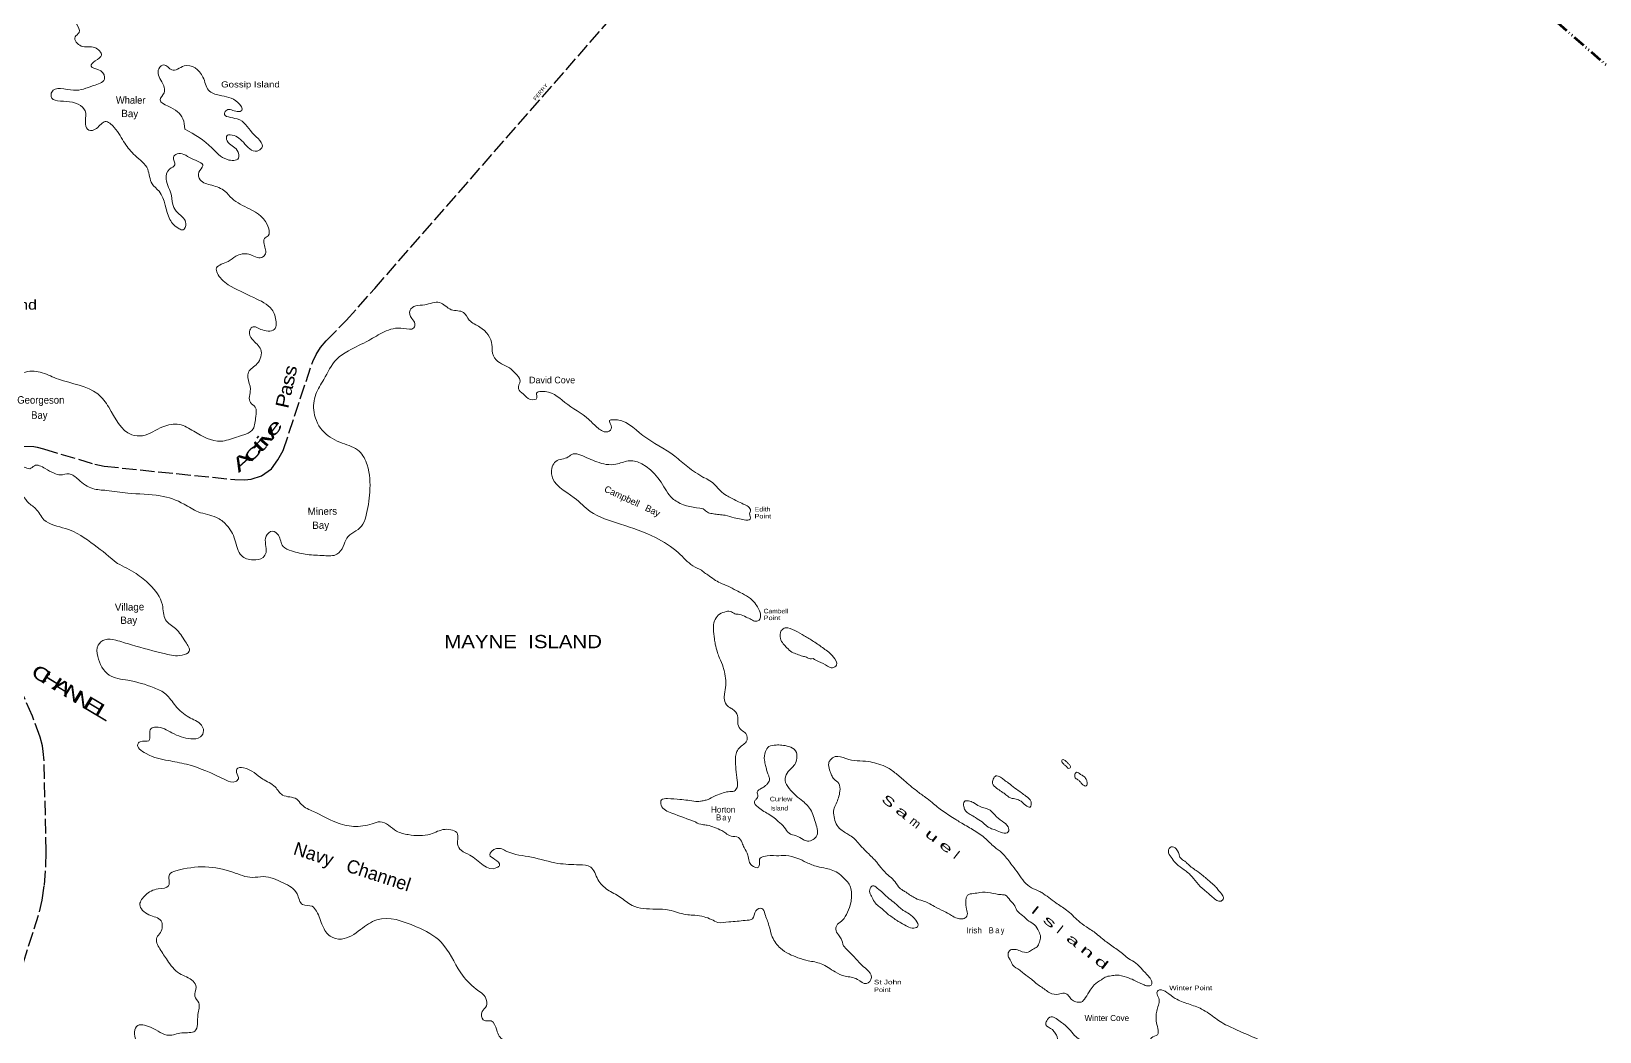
# Model space of a CAD drawing. Header units: feet. Extents: x -611393 to -485084, y 372822 to 560047.
# Drawn here: x -569213 to -517409, y 488031 to 521082 of the extents above; entities that cross this region are included whole.
import ezdxf
from ezdxf.enums import TextEntityAlignment as Align

# ---------------------------------------------------------------- set-up
doc = ezdxf.new("R2010")
doc.units = ezdxf.units.FT
doc.header["$LTSCALE"] = 80
doc.linetypes.add('DASH_DOUBLE_DOT', pattern=[9.2, 5, -1.2, 0.3, -1.2, 0.3, -1.2])
doc.linetypes.add('LONG_DASHED', pattern=[7.5, 6, -1.5])
for name, color, linetype, lineweight in [('10', 7, 'DASH_DOUBLE_DOT', 70), ('33', 7, 'LONG_DASHED', 25), ('39', 7, 'Continuous', 13)]:
    doc.layers.add(name, color=color, linetype=linetype, lineweight=lineweight)
doc.layers.add('41', color=7, linetype='Continuous')
doc.layers.add('42', color=7, linetype='Continuous')

msp = doc.modelspace()

# ---------------------------------------------------------------- linework, layer by layer
at = {"layer": '10'}
msp.add_line((-546049.29, 544999.01), (-516220.61, 519130.33), dxfattribs=at)
at = {"layer": '33'}
msp.add_line((-557870.16, 512584.67), (-546520, 525562.85), dxfattribs=at)
for points in [[(-569474.64, 507378.58), (-569129.5, 507360.4), (-569019.67, 507346.72), (-568810.37, 507287.54), (-567117.84, 506777.73), (-566812.95, 506714.95), (-562487.07, 506271.72), (-562167.66, 506258.81), (-561949.27, 506286.12), (-561613.12, 506400.7), (-561285, 506622.97), (-561070.96, 506926.94), (-560893.71, 507232.92), (-559920.05, 510178.02), (-559809.93, 510409.25), (-559665.26, 510633.21), (-559474.17, 510860.81), (-558817.68, 511522.92), (-557870.16, 512584.67)], [(-575649.43, 470837.49), (-568942.1, 491993.42), (-568855.86, 492370.89), (-568783.07, 492867.05), (-568737.57, 493490.67), (-568722.13, 493980.12), (-568792.16, 496981.99), (-568818.35, 497282.56), (-568846.76, 497473.6), (-568919.56, 497764.92), (-569179.3, 498454.47), (-570255.12, 500889.71)]]:
    msp.add_lwpolyline(points, dxfattribs=at)
at = {"layer": '39'}
for p, q in [((-546903.7, 506292.62), (-546996.14, 506336.13)), ((-546967.2, 505256.21), (-547021.61, 505308.06)), ((-547301.68, 491881.84), (-547354.12, 491880.11))]:
    msp.add_line(p, q, dxfattribs=at)
for points in [[(-576887.24, 526073.58), (-576155.34, 525808.92), (-574872.24, 525366.93), (-573504.86, 524889.31), (-573355.96, 524675.06), (-573276.74, 524369.55), (-573063.8, 524398.56), (-572925.54, 524522.05), (-572528.13, 524420.39), (-571841.66, 524329.18), (-571113.37, 524203.28), (-570065.68, 523893.09), (-569355.01, 523733.84), (-569089.27, 523407.3), (-569027.68, 523068.43), (-568828.46, 522819.31), (-568550.27, 522703.43), (-568358.9, 522488.24), (-568447.32, 522304.58), (-568510.26, 522120.35), (-568217.94, 521852.29), (-567974.51, 521694.99), (-567726.56, 521326.66), (-567638.37, 521046.26), (-567768.62, 520897.29), (-567570.35, 520597.56), (-567112.54, 520545.19), (-566896.34, 520295.69), (-567103.81, 520106.24), (-567243.02, 519932.15), (-566914.67, 519772.97), (-566800.85, 519500.44), (-567161.66, 519289.09), (-567818.76, 519134.96), (-568542.06, 519075.12), (-568561.74, 518932.12), (-567953.29, 518758.27), (-567416.59, 518383.51), (-567423.57, 518012.41), (-567316.81, 517815.98), (-567060.77, 517877.78), (-566776.23, 518099.26), (-566473.99, 517906.91), (-566126.98, 517384.5), (-565786.24, 516980.35), (-565370.02, 516523.9), (-565226.04, 516048.2), (-564992.85, 515798.32), (-564636.63, 514862.27), (-564327.96, 514560.09), (-564201.21, 514523.52), (-564112.31, 514732.48), (-564327.41, 515041.01), (-564510.12, 515264.45), (-564587.59, 515662.74), (-564755.94, 516198.05), (-564647.68, 516533.14), (-564475.13, 516672.74), (-564521.49, 516918.46), (-564400.37, 517033.89), (-563918.99, 516879.74), (-563549.76, 516635.27), (-563681.12, 516427.26), (-563634.76, 516181.54), (-563247.44, 515995.73), (-562817.81, 515800.55), (-562584.46, 515559.1), (-562004.66, 515217.14), (-561379.3, 514587.28), (-561392.71, 514326.02), (-561513.35, 514235.89), (-561525.33, 514050.53), (-561498.03, 513695.55), (-561601.53, 513613.48), (-562024.41, 513715.7), (-562458.96, 513649.43), (-562708.57, 513477.8), (-563094.86, 513267.02), (-562932, 512891.93), (-562715.19, 512706.71)], [(-564138.54, 517854.94), (-564208.62, 518194), (-564693.58, 518609.79), (-564961.53, 518818.26), (-564829.7, 519051.57), (-564907.8, 519416.12), (-565001.62, 519848.52), (-564837.73, 519979.88), (-564577.63, 519805.34), (-564167.29, 519939.65), (-563545.51, 519571.43), (-563358.27, 519136.95), (-563004.6, 518968.77), (-562388.92, 518727.26), (-562257.8, 518471.22), (-562411.46, 518432.45), (-562758.86, 518482.37), (-562837.36, 518374.42), (-562416.06, 518187.86), (-561914.92, 517729.52), (-561601.4, 517233.17), (-561756.33, 517126.93), (-562209.69, 517415.46), (-562646.86, 517661.43), (-562749.25, 517638.4), (-562744.09, 517461.1), (-562410.1, 517149.91), (-562372.55, 516887.52), (-562738.69, 516845.04), (-563249.59, 517236.1), (-564138.54, 517854.94)], [(-577336.42, 508810.49), (-576361.09, 508144.86), (-575736.41, 508048.61), (-575189.62, 507851.67), (-574248.62, 507443.51), (-573445.39, 507395.11), (-571606.65, 507021.92), (-570978, 507657.2), (-570695.11, 508366.73), (-570817.25, 508649.64), (-570777.48, 508997.72), (-570771.12, 509371.91), (-570519.39, 509741.71), (-570357.18, 509823.88), (-570126.28, 509964.37), (-569833.61, 509754.96), (-569409.25, 509823.93), (-568851.1, 509796.92), (-568321.38, 509591.78), (-567017.85, 509100.57), (-566652.93, 508660.18), (-565898.15, 507753.44), (-565543.22, 507721.57), (-564869.58, 508015.76), (-564326.63, 508091.11), (-563847.96, 507869.87), (-562956.43, 507539.16), (-562437.84, 507674.5), (-561891.56, 507945.45), (-561799.86, 508360.65), (-561820.04, 508667.26), (-561978.35, 508814.72), (-561979.29, 509257.1), (-562057.4, 509641.31), (-562037.44, 509819.6), (-561753.31, 510103.75), (-561635.37, 510569.52), (-561917.41, 510906.35), (-562006.14, 511163.14), (-561919.08, 511306.2), (-561582.08, 511215.1), (-561158.01, 511267.06), (-561128.87, 511487.72), (-561265.91, 511890), (-561868.61, 512283.6), (-562715.19, 512706.71)], [(-546997.04, 506335.11), (-547533.02, 506693.16), (-547958.61, 507049.56), (-549013.44, 507731.98), (-550011.79, 508251.76), (-550113.75, 508228.07), (-550049.97, 507997.24), (-550170.88, 507854.78), (-550490.52, 507971.09), (-550798.82, 508257.34), (-551593.23, 508824.51), (-552365.72, 509187.13), (-552527.64, 509121.97), (-552513.32, 508968.59), (-552734.18, 508921.5), (-552968.05, 509104.33), (-553126.07, 509268.79), (-553070.68, 509540.02), (-553235.71, 509789.68), (-553360.46, 509919.52), (-553863.06, 510226.26), (-553993.38, 510526.33), (-553998.52, 510722.08), (-554394.83, 511307.65), (-554746.29, 511543.63), (-554936.7, 511793.74), (-555341.39, 511886.06), (-555726.7, 512122.64), (-556218.89, 512046.38), (-556515.75, 512009.16), (-556704.36, 511867.91), (-556649.75, 511594.71), (-556542.65, 511422.66), (-556578.81, 511287.19), (-556917.69, 511267.73), (-557562.9, 511151.68), (-558067.02, 510871.46), (-558741.52, 510526.24), (-559135.64, 510244.06), (-559553.2, 509579.48), (-559815.41, 509090.76), (-559876.44, 508487.86), (-559540.52, 507835.32), (-558945.71, 507475.89), (-558383.15, 507210.61), (-558120.05, 506755.03), (-558033.7, 505860.25), (-558166.03, 505045.95), (-558306.76, 504733.71), (-558795.98, 504334.13), (-558910.6, 504063.95), (-559118.14, 503803.95), (-559542.07, 503760.5), (-560100.07, 503796), (-560622.78, 503915.95), (-560899.54, 504065.52), (-561054.08, 504434.09), (-561246.52, 504565.14), (-561460.94, 504398.84), (-561461.59, 503862.91), (-561557.4, 503702.99), (-561888.98, 503615.35), (-562275.88, 503758.38), (-562487.05, 504281.09), (-562774.81, 504779.64), (-563100.74, 505023.67), (-563698.59, 505204.51), (-564168.22, 505459.62), (-564959.09, 505737.49), (-566024.03, 505824.61), (-566733.47, 505913.87), (-567181.04, 505972.92), (-567658.41, 506270.7), (-567968.29, 506463.4), (-568256.69, 506426.03), (-568458.89, 506480.69), (-568760.89, 506639.22), (-569114.81, 506730.62), (-569268.84, 506631.29), (-569454.12, 506685.65), (-569623.78, 506663.17), (-569805.36, 506436.73), (-569902.34, 506208.78), (-569763.13, 505934.06), (-569553.62, 505811.21), (-569346.57, 505543.79), (-569079.58, 505317.83), (-568798.11, 504946.99), (-568083.69, 504653.48), (-567136.4, 504117.6), (-566368.24, 503499.85)], [(-547021.61, 505308.06), (-547874.35, 505533.81), (-548033.23, 505647.24), (-548413.48, 506181.48), (-549501.72, 506890.02), (-549901.41, 506778.08), (-550534.84, 506857.47), (-551064.28, 507079.62), (-551317.53, 507118.18), (-551480.03, 507019.01), (-551888.77, 506873.2), (-552031.23, 506458.9), (-551282.88, 505671.37), (-550748.88, 505219.45), (-549757.26, 504801.88), (-548596.86, 504355.76), (-547835.28, 503848.72), (-547360.08, 503423.38), (-547071.83, 503279.71)], [(-546903.7, 506292.62), (-546704.07, 506163.11), (-546448.21, 505898.59), (-546249.09, 505743.98), (-546090.72, 505657.14), (-545898.82, 505561.26), (-545698.49, 505465.21), (-545531.7, 505378.2), (-545458.45, 505251.21), (-545485.79, 505151.34), (-545464.31, 504966.81), (-545549.25, 504935.03), (-545767.81, 504964.49), (-545994.45, 505010.86), (-546296.23, 505092.19), (-546498.11, 505112.95), (-546682.96, 505141.75), (-546850.79, 505178.57), (-546967.2, 505256.21)], [(-566368.24, 503499.85), (-565756.07, 503165.63), (-565305.24, 502800.27), (-564884.99, 502129.2), (-564783.24, 501642.48), (-564449.71, 501347.27), (-564118.63, 500907.49), (-563996.92, 500599.06), (-564236.15, 500467.23), (-564785.54, 500511.09), (-565906.1, 500811.88), (-566428.23, 500965.84), (-566783.45, 500980.71), (-567006.62, 500797.55), (-567021.3, 500432.01), (-566642.5, 499812.73), (-566027.58, 499640.09), (-565159.99, 499394.87), (-564774.24, 499183.8), (-564450.76, 498795.2), (-564008.54, 498421.48), (-563598.28, 498158.93), (-563525.17, 497978.97), (-563630.31, 497768.18), (-563944.53, 497705.75), (-564567.47, 497904.05), (-565097.49, 498092.18), (-565259.12, 498044.04), (-565304.75, 497849.19), (-565333.6, 497645.54), (-565622, 497608.17), (-565699.45, 497532.99), (-565425.44, 497221.83), (-564693.08, 496987.54), (-564085.76, 496866.08), (-562799.59, 496349.66), (-562470.47, 496292.73), (-562375.81, 496384.61), (-562431.42, 496598.28), (-562429.55, 496708.84), (-562208.83, 496747.42), (-561571.86, 496378.73), (-561161.6, 496116.18), (-560912.25, 495848), (-560449.05, 495712.1), (-560291.18, 495539.14), (-559888.95, 495302.25), (-559150.16, 494948.75), (-558568.51, 494810.73), (-557957.57, 494901.88), (-557694.12, 494965.23), (-557149.21, 494657.73), (-556761.87, 494540.21), (-556025.18, 494561.05), (-555548.61, 494714.15), (-555136.33, 494570.66), (-555133.79, 494221.83), (-555018.66, 494024.11), (-554733.58, 493865.88), (-553835.04, 493449.97), (-553749.12, 493525), (-553898.1, 493723.32), (-554073.33, 493871.08), (-553849.72, 494079.75), (-553504.26, 493988.5), (-552695.03, 493795.37), (-551818.25, 493592.52), (-551108.1, 493545.78), (-550736.96, 493471.09), (-550498.53, 493058.48), (-550182.64, 492721.06), (-549763.64, 492475.36), (-549370.44, 492204.61), (-548585.44, 492079.97), (-548145.89, 492046.58), (-547589.77, 491900.52), (-547354.12, 491880.11)], [(-547071.83, 503279.71), (-547009.07, 503223.52), (-546867.89, 503120.29), (-546660.18, 502973.88), (-546460.19, 502861.1), (-546192.81, 502746.98), (-545925.93, 502607.76), (-545725.78, 502503.35), (-545459.43, 502339.04), (-545278.02, 502142.95), (-545180.18, 501981.99), (-545125.68, 501763.33), (-545170.57, 501630.33), (-545280.97, 501590.69), (-545431.6, 501643.91), (-545598.39, 501730.92), (-545824.17, 501819.1), (-545975.49, 501838.86), (-546125.6, 501917.17), (-546311.49, 501895.77), (-546524.38, 501791.23), (-546646.3, 501601.19), (-546685.52, 501334.18), (-546650.11, 501007.11), (-546619.85, 500839.14), (-546549.71, 500561.58), (-546486.09, 500376.21), (-546357.48, 500072.38), (-546318.45, 499920.97), (-546273.75, 499635.56), (-546277.03, 499476.62), (-546316.76, 499184.52), (-546327.94, 499050.85), (-546248.16, 498831.68), (-546098.91, 498711.55), (-545982.5, 498633.91), (-545877.44, 498414.24), (-545873.67, 498188.21), (-545759.67, 497993.47), (-545610.24, 497881.7), (-545599.08, 497605.32), (-545727.7, 497499.1), (-545865.45, 497359.58), (-545935.96, 497210.36), (-545956.25, 497043.39), (-545938.04, 496699.93), (-545895.07, 496330.86), (-545899.89, 496096.64), (-545994.99, 495981.38), (-546197.72, 495960.32), (-546418.18, 495897.77), (-546664.59, 495802.27), (-546860.46, 495705.75), (-546987.71, 495666.45), (-547114.61, 495643.88), (-547215.9, 495637.53), (-547261.14, 495638.42)], [(-543392.93, 500356.35), (-543485.79, 500349.83), (-543611.14, 500402.54), (-543736.84, 500438.53), (-543912.58, 500500.61), (-544096.57, 500571.23), (-544253.73, 500716.62), (-544377.53, 500844.62), (-544466.6, 501022.13), (-544444.41, 501281.11), (-544307.7, 501370.43), (-543989.24, 501280.4), (-543680.93, 501106.88), (-543372.79, 500925), (-543040.4, 500692.42), (-542717.48, 500409.82), (-542621.88, 500140.13), (-542750.17, 500050.63), (-542909.05, 500112.38), (-543209.45, 500260.64), (-543392.93, 500356.35)], [(-544538.96, 494970.25), (-544631.58, 495058.77), (-544822.62, 495196.47), (-545014.17, 495309.08), (-545188.53, 495438.09), (-545304.43, 495540.82), (-545327.81, 495633.34), (-545267.1, 495715.81), (-545214.48, 495815.18), (-545237, 495949.52), (-545091.18, 496072.14), (-544980.09, 496145.24), (-544911.3, 496210.82), (-544832.72, 496343.14), (-544847.15, 496460.59), (-544887.56, 496545.08), (-544926.93, 496679.76), (-544957.71, 496822.63), (-544996.22, 496999.14), (-544965.08, 497283.04), (-544852.1, 497448.16), (-544614.97, 497502), (-544421.18, 497498.14), (-544194.54, 497451.77), (-543969.8, 497313.4), (-543932.84, 497061.61), (-543995.95, 496862.03), (-544116.84, 496722.18), (-544281.24, 496516.25), (-544303.26, 496265.63), (-544123.23, 496002.62), (-543958.16, 495831.96), (-543726.03, 495643.23), (-543577.29, 495498), (-543446.1, 495319.64), (-543358.24, 495083.58), (-543287.05, 494856.21), (-543241.5, 494612.62), (-543321.12, 494430.1), (-543389.56, 494381.26), (-543576.14, 494326.4), (-543718.34, 494379.45), (-543951.85, 494501.26), (-544186.06, 494589.62), (-544342.19, 494785.21), (-544540.62, 494973.27)], [(-536872.88, 490736.54), (-536942.36, 490637.51), (-536944.6, 490528.76), (-536879.78, 490401.94), (-536798.79, 490241.33), (-536566.48, 490060.96), (-536425.48, 489949.36), (-536176.5, 489760.28), (-536027.42, 489631.79), (-535719.97, 489416.44), (-535570.37, 489313.04), (-535284.75, 489265.5), (-535090.09, 489303.46), (-534948.58, 489216.95), (-534850.05, 489089.46), (-534708.19, 489019.68), (-534539.84, 489007.96), (-534393.5, 489155.67), (-534236.67, 489403.59), (-534106.66, 489576.73), (-533867.12, 489747.69), (-533747.43, 489828.99), (-533544.18, 489875.14), (-533366.72, 489896.71), (-533039.31, 489831.6), (-532855.32, 489760.98), (-532604.96, 489638.83), (-532454.5, 489577.25), (-532295.09, 489540.59), (-532209.8, 489589.1), (-532215.82, 489706.38), (-532313.65, 489867.33), (-532445.71, 490003.86), (-532544.58, 490114.62), (-532726.33, 490293.98), (-532959.33, 490440.89), (-533133.51, 490578.26), (-533473.81, 490836.1), (-533830.95, 491094.28), (-534029.73, 491265.61), (-534362.28, 491489.82), (-534627.78, 491695.96), (-535016.73, 492046.82), (-535374.22, 492288.27), (-535839.35, 492623.91), (-535972.78, 492693.52), (-536239.83, 492824.38), (-536651.3, 493309.58), (-536856.43, 493581.46), (-537152.53, 493938.84), (-537401.34, 494136.28), (-537723.92, 494435.61), (-538122.85, 494711.35), (-538522.64, 494945.27), (-538680.84, 495040.48), (-539096.62, 495316.56), (-539287.66, 495454.27), (-539453.24, 495599.83), (-539677.3, 495771.67), (-539967.9, 495986.68), (-540382.3, 496329.68), (-540688.89, 496586.85), (-541004.93, 496793.99), (-541297.95, 496891.89), (-541566.37, 496955.82), (-541936.76, 496979.95), (-542306.12, 497054.26), (-542658.8, 497119.88), (-542821.31, 497005.96), (-542874.1, 496898.23), (-542844.88, 496680.07), (-542804.99, 496570.48), (-542748.59, 496443.83), (-542699.42, 496375.9), (-542542.25, 496230.5), (-542505.29, 495978.72), (-542551.9, 495762.07), (-542631.87, 495562.82), (-542703.24, 495371.77), (-542699.81, 495129.02), (-542628.63, 494901.65), (-542472.5, 494706.07), (-542314.48, 494602.49), (-542172.96, 494515.99), (-542007.03, 494387.15), (-541858.81, 494216.83), (-541735, 494088.83), (-541553.42, 493901.11), (-541404.69, 493755.88), (-541305.64, 493653.48), (-541231.88, 493551.59), (-541141.43, 493440.99), (-540910.33, 493202.07), (-540719.98, 493030.9), (-540564.2, 492818.59), (-540423.37, 492698.62), (-540315.04, 492637.88)], [(-535061.59, 496826.06), (-535069.05, 496831.09), (-535075.74, 496834.66), (-535111.28, 496868.9), (-535168.54, 496953.72), (-535158.91, 497012.11), (-535033.55, 496959.4), (-534959.1, 496890.97), (-534893.24, 496814.34), (-534885.68, 496772.34), (-534970.8, 496732.2), (-535011.89, 496783.23), (-535061.59, 496826.06)], [(-536493.86, 495632.85), (-536602.37, 495685.23), (-536770.02, 495730.41), (-536929.08, 495783.8), (-537053.4, 495886.7), (-537169.81, 495964.33), (-537327.66, 496076.27), (-537459.38, 496229.53), (-537439.6, 496371.4), (-537353.1, 496478.46), (-537202.12, 496441.98), (-537077.63, 496347.44), (-536936.46, 496244.2), (-536729.08, 496081.07), (-536504.68, 495925.96), (-536363.68, 495814.36), (-536190.53, 495626.8), (-536219.43, 495451.64), (-536369.89, 495513.22), (-536518.97, 495641.72)], [(-534550.38, 496271.92), (-534624.83, 496340.35), (-534716.31, 496400.76), (-534748.12, 496493.44), (-534686.9, 496601.01), (-534561.89, 496531.57), (-534453.56, 496470.83), (-534371.37, 496368.77), (-534339.56, 496276.08), (-534367.42, 496151.11), (-534509.28, 496220.89), (-534550.38, 496271.92)], [(-547261.14, 495638.42), (-547787.46, 495706.68), (-548201.76, 495731.11), (-548397.09, 495692.07), (-548408.59, 495513.63), (-548057.56, 495252.14), (-547278.01, 494963.12)], [(-537805.75, 494964.45), (-538022.07, 495102.65), (-538121.97, 495163.23), (-538271.91, 495249.9), (-538370.96, 495352.3), (-538410.67, 495470.25), (-538390.38, 495637.21), (-538255.05, 495659.62), (-538096.16, 495597.87), (-537896.35, 495476.72), (-537703.76, 495414.3), (-537545.05, 495344.19), (-537388.06, 495190.43), (-537147.84, 494984.79), (-536949.41, 494796.73), (-536944.43, 494629.27), (-537130.49, 494599.5), (-537372.95, 494696.39), (-537532, 494749.78), (-537805.75, 494964.45)], [(-547278.01, 494963.12), (-547263.73, 494952.27), (-547046.2, 494872.62), (-546886.46, 494852.7), (-546643.66, 494772.54), (-546409.63, 494675.82), (-546276.54, 494589.48), (-546101.49, 494493.93), (-545858, 494447.24), (-545735.23, 494269.05), (-545670.92, 494117.14), (-545541.28, 493863.5), (-545503.28, 493661.9), (-545413.36, 493526.21), (-545195.49, 493463.29), (-545159.2, 493588.09), (-545156.27, 493730.29), (-545019.56, 493819.62), (-544597.58, 493844.67), (-544285.65, 493846.82), (-543899.78, 493755.44), (-543607.46, 493624.08), (-543247.9, 493483.01), (-542962.46, 493427.11), (-542527.93, 493242.71), (-542321.25, 493046.11), (-542197.79, 492901.38), (-542121.97, 492489.82), (-542142.96, 492289.4), (-542259.04, 491973.72), (-542416.05, 491717.43), (-542579.07, 491578.42), (-542641.5, 491412.3), (-542552.6, 491226.42), (-542462.5, 491099.1), (-542382.9, 490871.56), (-542251.18, 490718.3), (-542036.42, 490504.81), (-541813.91, 490257.69), (-541623.39, 490094.89), (-541460.56, 489815.48), (-541624.79, 489617.92), (-541925.36, 489757.81), (-542336.16, 489866.42), (-542662.02, 490006.82), (-543128.52, 490275.54), (-543547.92, 490375.96), (-543891.49, 490474.87), (-544183.98, 490597.86), (-544466.67, 490787.6), (-544737.15, 491161.21), (-544847.35, 491539.98), (-544982.67, 491927.63), (-545080.16, 492105.31), (-545284.11, 492025.69), (-545390.73, 491760.03), (-545636.29, 491706.35), (-545898.18, 491678.1), (-546176.75, 491658.55), (-546539.58, 491640.69), (-546748.33, 491736.9), (-546990.96, 491825.43), (-547301.68, 491881.84)], [(-531288.11, 493821.86), (-531255.44, 493770.99), (-531114.44, 493659.39), (-531031.56, 493590.79), (-530899.16, 493470.99), (-530733.05, 493350.52), (-530500.58, 493178.52), (-530368, 493067.08), (-530252.11, 492964.35), (-530094.94, 492818.95), (-529996.25, 492699.83), (-529872.96, 492546.74), (-529833.24, 492428.79), (-529910.8, 492346.65), (-530194.69, 492477.84), (-530476.35, 492717.77), (-530715.88, 492956.87), (-530929.78, 493212.18), (-531211.78, 493435.39), (-531427.23, 493615.42), (-531558.43, 493793.77), (-531655.58, 493988.19), (-531559.79, 494136.91), (-531392.65, 494066.62), (-531288.29, 493813.49)], [(-547659.34, 479555.22), (-547801.31, 479951.98), (-548068.39, 480671.35), (-548239.36, 481567.64), (-549066.97, 482671.35), (-549785.95, 483194.64), (-550120.2, 483447.32), (-550344.03, 483723.55), (-551001.04, 484407.36), (-551827.85, 485060.18), (-552519.86, 485676.57), (-552907.48, 485777.08), (-553130.8, 485585.42), (-553446.46, 485437.94), (-553636.51, 485211.65), (-553823.37, 485172.46), (-553776.15, 485460.85), (-553476.26, 485676.67), (-553379.14, 485913.13), (-553375.09, 486151.25), (-553717.08, 486446.61), (-553940.62, 486739.85), (-554003.54, 487021.7), (-553909.16, 487096.58), (-553683.03, 486956.42), (-553570.14, 487124.54), (-553717.67, 487407.91), (-553572.82, 487464.86), (-553391.67, 487665.79), (-553601.75, 487754.62), (-553841.63, 488082.18), (-554022.72, 488383.16), (-554183.48, 488386.04), (-554284.43, 488421.88), (-554322.11, 488694.77), (-554183.55, 488879.45), (-554196.29, 489126.38), (-554521.07, 489438.44), (-555028.23, 489974.95), (-555679.61, 490990.43), (-556500.41, 491498.53), (-557799.96, 491725.96), (-558338.64, 491403.82), (-558970.26, 491091.86), (-559341.1, 491183.57), (-559589.3, 491519.78), (-559792.59, 492008.32), (-559942.14, 492172.63), (-560254.34, 492229.26), (-560434.56, 492581.27), (-560893.85, 492946.79), (-561550.49, 493154.2), (-561914.9, 493126.69), (-562555.2, 493299.78), (-564441.88, 493342.06), (-564646.97, 493226.63), (-564678.71, 492852.89), (-565027.5, 492748.54), (-565445.71, 492543.35), (-565628.74, 492231.87), (-565329.78, 491894.75), (-564926.97, 491691.88), (-564950.39, 491309.48), (-565071.74, 491141.51), (-564968.11, 490765.35), (-564720.63, 490386.61), (-564321.72, 489954.13), (-563869.02, 489699.32), (-563770.81, 489501.9), (-563818.17, 489205.01), (-563686.55, 488981.47), (-563709.98, 488599.07), (-563812.45, 488047.95), (-564245.12, 487987.64), (-564669.62, 487910.17), (-565274.49, 488176.2), (-565739.56, 488201.54), (-565803.12, 487947.47), (-565590.94, 487484.29), (-565485.71, 487201.68), (-565664.55, 487136.82), (-565941.38, 486784.48), (-565894.08, 486579.47), (-565572.27, 486590.72), (-565383.67, 486731.97), (-565147.48, 486685.21), (-564833.91, 486211.71), (-564394.14, 485693.42)], [(-540249.85, 491498.07), (-540495.98, 491628.92), (-540604.31, 491689.66), (-540745.48, 491792.89), (-540895.08, 491896.3), (-541035.91, 492016.26), (-541193.24, 492153.3), (-541334.07, 492273.26), (-541439.65, 492467.84), (-541520.8, 492620.09), (-541518.74, 492720.47), (-541423.29, 492852.46), (-541273.18, 492774.15), (-541090.91, 492619.88), (-540875.8, 492423.12), (-540676.68, 492268.52), (-540411.71, 492037.29), (-540220.15, 491924.68), (-539996.96, 491711.01), (-539925.09, 491517.11), (-540061.28, 491452.88), (-540279.32, 491507.44)], [(-540315.04, 492637.88), (-540007.25, 492439.27), (-539764.62, 492350.74), (-539580.63, 492280.13), (-539380.65, 492167.35), (-539071.99, 492010.56), (-538821.97, 491871.68), (-538630.07, 491775.8), (-538478.75, 491756.04), (-538334.3, 491811.74), (-538299.05, 491886.35), (-538320.36, 492079.25), (-538348.9, 492330.87), (-538329.46, 492456.01), (-538285.61, 492538.82), (-538090.61, 492593.51), (-537879.1, 492631.13), (-537525.38, 492615.71), (-537172.53, 492558.46), (-537038.06, 492539.04), (-536881.42, 492368.54), (-536757.78, 492232.18), (-536660.64, 492037.77), (-536470.29, 491866.61), (-536263.26, 491686.74), (-536080.47, 491557.57), (-535933.11, 491345.42), (-535877.92, 491160.22), (-535915.25, 490985.23), (-535994.18, 490836.17), (-536139.32, 490747.01), (-536284.45, 490657.86), (-536544.96, 490696.53), (-536729.3, 490750.41), (-536872.88, 490736.54)], [(-532953.19, 485009.69), (-533254.62, 485107.76), (-533830.84, 485370.3), (-534223.24, 485553.87), (-534539.98, 485727.55), (-535041.91, 485913.3), (-535376.53, 486037.13), (-535546.59, 486375.26), (-535633.76, 486644.79), (-535703.21, 486955.81), (-535743.62, 487040.3), (-535691, 487139.67), (-535538.47, 487178.47), (-535496.34, 487177.62), (-535427.56, 487243.2), (-535314.4, 487416.68), (-535285.68, 487583.47), (-535309.23, 487667.63), (-535346.19, 487919.42), (-535395.54, 487978.98), (-535485.81, 488097.94), (-535701.61, 488261.24), (-535673.75, 488386.21), (-535527.58, 488525.56), (-535360.27, 488463.64), (-535185.91, 488334.64), (-534937.44, 488120.47), (-534756.38, 487907.65), (-534565.86, 487744.85), (-534492.27, 487634.59), (-534579.97, 487468.97), (-534616.26, 487344.17), (-534475.6, 487215.84), (-534340.1, 487246.61), (-534220.24, 487336.27), (-533958.87, 487339.43), (-533716.93, 487217.44), (-533582.63, 487189.66), (-533229.61, 487140.78), (-533001.59, 487161.33), (-532815.19, 487207.82), (-532542.63, 487344.65), (-532344.87, 487533.18), (-532257.17, 487698.8), (-532212.28, 487831.79), (-532016.42, 487928.31), (-532003.68, 488137.26), (-532057.67, 488381.02), (-532052.85, 488615.24), (-532015.18, 488806.96), (-531960.66, 488998.35), (-531990.57, 489183.05), (-532029.26, 489351.19), (-531943.79, 489408.06), (-531709.42, 489328.07), (-531426.9, 489129.96), (-530992.37, 488945.56), (-530557.5, 488777.88), (-530316.08, 488630.81), (-529883.96, 488329.29), (-529383.24, 488084.99), (-529090.91, 487953.63), (-528539.46, 487716.69), (-528171.82, 487558.72), (-527905.12, 487411.14), (-527688.98, 487264.56), (-527364.67, 487048.89), (-527087.83, 486984.78), (-526729.13, 486801.89), (-526412.39, 486628.21), (-526170.8, 486489.49), (-525860.42, 486416.35), (-525392.88, 486197.82), (-524905.38, 486129.51), (-524580.05, 485964.03), (-524004.35, 485676.39), (-523653.56, 485518.76), (-523220.41, 485267.43), (-522870.49, 485067.98), (-522410.68, 484883.07), (-521841.17, 484704.34), (-521446.88, 484612.79), (-520993.77, 484511.7), (-520634.04, 484379), (-520443.18, 484232.93), (-520134.87, 484059.41), (-519834.81, 483894.43), (-519525.29, 483779.46), (-519240.53, 483690.1), (-518905.91, 483566.27), (-518570.94, 483459.17), (-518253.34, 483327.3), (-518038.41, 483122.18), (-517950.2, 482902.84), (-517845.32, 482674.8), (-517687.46, 482562.86)]]:
    msp.add_spline(points, degree=3, dxfattribs=at)

# ---------------------------------------------------------------- texts
at = {"layer": '33', "width": 1.2}
msp.add_text('FERRY', height=120.9, rotation=50.892, dxfattribs=at).set_placement((-552554.67, 518785.4))
at = {"layer": '41', "width": 0.95}
msp.add_text('Whaler', height=242, rotation=359.5, dxfattribs=at).set_placement((-565446.5, 518686.77), align=Align.RIGHT)
at = {"layer": '41'}
for s, height, rotation, p in [('Bay', 242, 359.5, (-565685.71, 518244.88)), ('Campbell   Bay', 220, 335, (-548502.83, 505041.71)), ('Miners', 242, 1, (-559112.77, 505113.84)), ('Bay', 242, 1, (-559375.18, 504649.84)), ('Village', 242, 1, (-565482.82, 501950.81)), ('Bay', 242, 1, (-565714.85, 501511.46))]:
    msp.add_text(s, height=height, rotation=rotation, dxfattribs=at).set_placement(p, align=Align.RIGHT)
for s, height, rotation, width, p in [('s', 439.2, 77.472, 1.2, (-560458.06, 509826.54)), ('a', 439.2, 77.472, 1.1, (-560599.1, 509191.82)), ('s', 439.2, 77.472, 1.2, (-560528.59, 509509.15)), ('P', 439.2, 77.472, 1.2, (-560680.14, 508827.18)), ('e', 439.2, 52.355, 1.75, (-561053.15, 507849.29)), ('i', 439.2, 49.219, 1.7, (-561402.07, 507392.27)), ('v', 439.2, 49.219, 2, (-561224.37, 507604.04)), ('c', 439.2, 45.709, 2.25, (-561783.09, 507008.54)), ('t', 439.2, 45.709, 2, (-561540.6, 507231.86)), ('A', 439.2, 41.506, 1.8, (-562104.25, 506713.62)), ('C', 450, 327.776, 1.4, (-569003.33, 499653.21)), ('H', 450, 328.396, 1.55, (-568658.62, 499437.9)), ('A', 450, 328.396, 1.5, (-568308.56, 499222.49)), ('N', 450, 328.396, 1.4, (-567948.76, 499004.21)), ('N', 450, 328.396, 1.4, (-567635.54, 498808.39)), ('E', 450, 329.118, 1.65, (-567271.62, 498591.97)), ('L', 450, 329.118, 1.55, (-566943.18, 498395.57))]:
    msp.add_text(s, height=height, rotation=rotation, dxfattribs=dict(at, width=width)).set_placement(p, align=Align.CENTER)
msp.add_text('David Cove', height=220, dxfattribs=at).set_placement((-551250.89, 509451.58), align=Align.RIGHT)
at = {"layer": '41', "width": 0.95}
for s, p in [('Georgeson', (-568901.55, 508780.01)), ('Bay', (-568949.72, 508281.13))]:
    msp.add_text(s, height=247.8, dxfattribs=at).set_placement(p, align=Align.CENTER)
at = {"layer": '41'}
for s, p in [('Horton', (-546761.23, 495270.58)), ('Irish ', (-538320.96, 491279.08)), ('Winter Cove', (-534423.42, 488381.86))]:
    msp.add_text(s, height=200, dxfattribs=at).set_placement(p)
for s, width, p in [('B', 0.95, (-546593.05, 495009.62)), ('a', 0.8, (-546391.31, 495009.62)), ('y', 0.75, (-546214.51, 495005.46))]:
    msp.add_text(s, height=200, dxfattribs=dict(at, width=width)).set_placement(p)
msp.add_text('Navy   Channel', height=439.2, rotation=342.046, dxfattribs=at).set_placement((-558679.14, 493277.23), align=Align.CENTER)
for s, width, p in [('B', 0.95, (-537590.01, 491278.64)), ('a', 0.8, (-537373.23, 491283.76)), ('y', 0.75, (-537190.08, 491283.53))]:
    msp.add_text(s, height=200, rotation=0.642, dxfattribs=dict(at, width=width)).set_placement(p)
at = {"layer": '42'}
for s, height, width, p in [('Gossip Island', 199.6, 1.2, (-561006.24, 519228.99)), ('Galiano Island', 329.4, 1.2, (-569028.6, 511886.19)), ('MAYNE  ISLAND', 438.5, 1.15, (-550365.2, 500700.33))]:
    msp.add_text(s, height=height, dxfattribs=dict(at, width=width)).set_placement(p, align=Align.RIGHT)
for s, width, p in [('Point', 1.2, (-545323.83, 504987.79)), ('Edith', 1.15, (-545322.6, 505218.6)), ('Cambell', 1.1, (-545024.64, 501853)), ('Point', 1.2, (-545022.49, 501628.34)), ('Curlew', 1.2, (-544823.82, 495642.53)), ('Island', 1.1, (-544806.4, 495338.82)), ('St John', 1.35, (-541382.16, 489594.17)), ('Winter Point', 1.3, (-531625.95, 489401.32)), ('Point', 1.2, (-541376.19, 489339.17))]:
    msp.add_text(s, height=150, dxfattribs=dict(at, width=width)).set_placement(p)
for s, width, p in [('S', 1.6, (-541156.56, 495662.19)), ('a', 1.95, (-540699.44, 495299.6)), ('u', 1.95, (-539725.99, 494527.43)), ('e', 1.95, (-539257.77, 494156.03)), ('l', 1.15, (-538785.84, 493781.69)), ('I', 1.6, (-536213.48, 491988.01)), ('s', 2.1, (-535826.69, 491681.2)), ('l', 1.15, (-535369.58, 491318.61)), ('a', 1.95, (-535056.82, 491070.52)), ('n', 1.95, (-534588.59, 490699.12)), ('d', 1.95, (-534120.37, 490327.71))]:
    msp.add_text(s, height=300, rotation=321.578, dxfattribs=dict(at, width=width)).set_placement(p)
msp.add_text('m', height=300, rotation=321.578, dxfattribs=at).set_placement((-540231.22, 494928.19))

doc.saveas('drawing.dxf')
